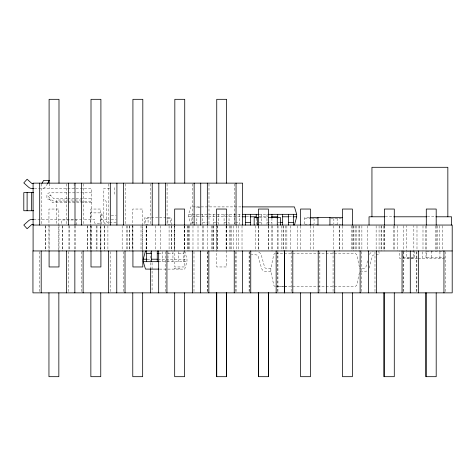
<?xml version="1.0" encoding="UTF-8"?>
<svg xmlns="http://www.w3.org/2000/svg" width="476" height="476" viewBox="0 0 476 476"><rect width="100%" height="100%" fill="white"/><g stroke="black" fill="none" stroke-linecap="round" stroke-linejoin="round"><path stroke-width="0.36" stroke-dasharray="2.38 1.78" d="M275.36 286.433L274.325 286.064L273.783 285.261L270.868 271.582L270.868 268.28L273.748 254.737L274.325 253.797L275.36 253.428M367.633 260.842L365.86 267.197A1.482 1.482 0 0 1 364.426 268.28L359.642 268.28M369.037 268.083L372.393 256.082A1.487 1.487 0 0 1 373.612 255.011L379.241 254.22L378.783 250.953M190.84 225.047L188.609 216.794L188.609 214.325L190.84 206.899L241.903 206.899M184.736 250.953L186.973 259.206L186.973 261.675L184.736 269.101L159.555 269.101M47.564 183.516L46.136 185.991A4.95 4.95 0 0 1 41.852 188.466M114.549 187.681L114.567 194.767M34.439 188.46L91.451 188.46L91.451 219.484M109.766 188.46L103.828 188.46L103.828 224.434M91.451 192.834L49.706 192.834A2.802 2.802 0 0 0 46.898 195.642L46.898 198.284L47.725 199.105L50.753 199.105L51.158 199.551A4.95 4.95 0 0 0 54.823 201.169L91.451 201.169M67.039 198.694L53.728 198.694L50.2 194.815L48.368 196.481L50.753 199.105M67.782 198.694L91.451 198.694M81.551 200.015L56.799 200.015L56.799 224.434M91.451 202.734L52.675 202.734L49.373 199.105M200.081 207.774L196.171 207.774L196.171 206.899M188.609 214.325L199.7 214.325M200.438 214.325L241.85 214.325M259.087 214.325L267.726 214.325M103.828 215.027L100.525 215.027L100.525 223.28L94.754 223.28L94.754 219.484L83.038 219.484M111.253 215.688L116.204 215.688M188.609 216.794L201.193 216.794M201.931 216.794L207.851 216.794M208.595 216.794L241.903 216.794M246.241 216.794L249.305 216.794M259.087 216.794L267.815 216.794M289.14 216.794L292.984 216.794M385.203 216.794L393.218 216.794M427.359 216.794L435.302 216.794M259.682 217.621L267.744 217.621M309.186 217.621L304.789 217.621L304.789 225.047M148.084 218.448L145.608 218.448L145.608 224.22L148.084 224.22L148.084 217.621M167.885 218.448L170.36 218.448L170.36 224.22L167.885 224.22L167.885 217.621M304.789 218.448L310.655 218.448M311.387 218.448L317.986 218.448M330.665 218.448L343.131 218.448M33.701 219.484L81.551 219.484M100.525 219.484L109.129 219.484M111.253 219.484L116.204 219.484M116.204 222.453L107.951 222.453A1.648 1.648 0 0 1 106.303 220.804L106.303 202.818A4.123 4.123 0 0 0 103.828 199.039M191.905 222.572L196.856 222.572M202.633 222.572L207.584 222.572M213.355 222.572L218.305 222.572M224.083 222.572L229.033 222.572M235.513 222.572L239.755 222.572M259.087 222.572L261.211 222.572M266.982 222.572L271.933 222.572M277.71 222.572L279.12 222.572M304.789 224.22L310.655 224.22M311.387 224.22L317.986 224.22M330.665 224.22L343.131 224.22M403.059 251.78L414.792 251.78M426.74 251.78L444.542 251.78M158.686 253.428L162.221 253.428M167.998 253.428L172.949 253.428M178.726 253.428L183.671 253.428M276.104 253.428L355.429 253.452L356.726 254.6L359.338 266.852M403.059 257.552L414.792 257.552M426.74 257.552L444.542 257.552M409.372 258.046L406.742 258.046L406.742 225.779M411.204 258.046L413.834 258.046L413.834 225.779M400.917 258.379L399.596 258.379L399.596 250.953M417.565 258.379L402.898 258.379L402.898 251.78M418.297 258.379L425.996 258.379L425.996 250.953M444.542 258.379L426.74 258.379L426.74 250.953M147.257 259.206L150.791 259.206M157.978 259.206L186.973 259.206M158.686 261.675L186.973 261.675M270.868 268.28L266.084 268.28A1.487 1.487 0 0 1 264.656 267.197L261.3 255.195A4.784 4.784 0 0 0 257.355 251.745M270.868 271.582L266.084 271.582A4.784 4.784 0 0 1 261.479 268.083L258.123 256.082A1.487 1.487 0 0 0 256.897 255.011L251.268 254.22M277.93 286.266L283.375 286.266M285.54 286.266L286.623 286.433M276.104 286.433L355.429 286.409L356.726 285.261L359.642 271.582L364.426 271.582A4.784 4.784 0 0 0 367.894 270.088M445.601 251.691L445.601 292.127M442.763 225.785L442.763 250.953M439.943 251.697L439.943 258.379M439.497 225.785L439.497 250.953M437.319 225.785L437.319 250.953M436.195 225.951L436.195 250.215M435.594 225.951L435.594 250.215M431.345 250.953L431.345 258.379M426.294 225.951L426.294 250.215M425.693 225.951L425.693 250.215M422.991 225.785L422.991 250.953M422.7 251.78L422.7 258.379M416.988 225.785L416.988 250.953M416.887 251.691L416.887 292.127M416.292 251.691L416.292 292.127M414.792 250.953L414.792 258.379M403.69 251.691L403.69 292.127M403.588 225.785L403.588 250.953M403.089 251.691L403.089 292.127M397.585 225.785L397.585 250.953M394.283 225.951L394.283 250.215M393.688 225.951L393.688 250.215M384.513 225.785L384.513 250.953M384.382 225.951L384.382 250.215M383.787 225.951L383.787 250.215M381.579 225.785L381.579 250.953M381.086 225.785L381.086 250.953M379.069 225.785L379.069 250.953M376.135 225.785L376.135 250.953M374.981 251.691L374.981 292.127M367.323 225.785L367.323 250.953M361.879 225.785L361.879 250.953M361.778 251.691L361.778 292.127M359.368 225.785L359.368 250.953M358.94 225.785L358.94 250.953M356.845 225.785L356.845 250.953M355.673 225.785L355.673 250.953M353.924 225.785L353.924 250.953M353.495 225.785L353.495 250.953M352.371 225.951L352.371 250.215M351.401 225.785L351.401 250.953M342.47 225.951L342.47 250.215M339.257 225.785L339.257 250.953M339.174 225.785L339.174 250.953M337.157 218.365L337.157 225.047M333.86 218.448L333.86 224.22M333.813 225.785L333.813 250.953M333.069 251.691L333.069 292.127M319.866 251.691L319.866 292.127M314.059 218.448L314.059 224.22M313.761 225.785L313.761 250.953M310.459 225.951L310.459 250.215M300.564 225.951L300.564 250.215M297.262 225.785L297.262 250.953M291.157 251.691L291.157 292.127M290.628 225.785L290.628 250.953M286.867 225.785L286.867 250.953M285.183 225.785L285.183 250.953M283.5 225.785L283.5 250.953M283.089 225.785L283.089 250.953M281.423 225.785L281.423 250.953M278.055 225.785L278.055 250.953M277.954 251.691L277.954 292.127M277.805 251.691L277.805 292.127M277.645 225.785L277.645 250.953M272.611 225.785L272.611 250.953M271.933 218.169L271.933 224.428M271.85 225.785L271.85 250.953M268.553 225.951L268.553 250.215M268.404 225.951L268.404 250.215M266.982 214.325L266.982 224.428M261.211 214.325L261.211 224.428M258.652 225.951L258.652 250.215M258.504 225.951L258.504 250.215M256.261 218.169L256.261 224.428M255.35 225.785L255.35 250.953M249.245 251.691L249.245 292.127M249.097 251.691L249.097 292.127M242.016 225.785L242.016 250.953M239.755 214.325L239.755 224.428M238.666 225.785L238.666 250.953M236.572 225.785L236.572 250.953M236.042 251.691L236.042 292.127M235.9 251.691L235.9 292.127M234.811 214.325L234.811 224.428M234.394 183.873L234.394 224.309M233.222 225.785L233.222 250.953M231.538 225.785L231.538 250.953M230.075 225.785L230.075 250.953M229.938 225.785L229.938 250.953M229.033 214.325L229.033 224.428M226.641 225.785L226.641 266.959L216.741 266.959L216.741 225.785M226.493 225.951L226.493 250.215M226.094 225.785L226.094 250.953M224.083 214.325L224.083 224.428M218.305 214.325L218.305 224.428M217.716 225.785L217.716 250.953M217.282 225.785L217.282 250.953M216.592 225.951L216.592 250.215M213.438 225.785L213.438 250.953M213.355 214.325L213.355 224.428M213.308 225.785L213.308 250.953M212.266 225.785L212.266 250.953M211.838 225.785L211.838 250.953M208.988 183.873L208.988 224.309M207.649 225.785L207.649 250.953M207.334 251.691L207.334 292.127M207.185 251.691L207.185 292.127M203.454 225.785L203.454 250.953M202.633 214.325L202.633 224.428M202.205 225.785L202.205 250.953M198.01 225.785L198.01 250.953M196.856 214.325L196.856 224.428M193.988 251.691L193.988 292.127M192.982 225.785L192.982 250.953M192.482 183.873L192.482 225.047M191.905 214.325L191.905 224.428M189.632 225.785L189.632 250.953M188.163 225.785L188.163 250.953M188.032 225.785L188.032 250.953M187.532 225.785L187.532 250.953M184.73 225.785L184.73 266.959L174.829 266.959L174.829 225.785M184.581 225.951L184.581 250.215M184.182 225.785L184.182 250.953M183.671 251.572L183.671 261.675M179.41 269.101L179.41 268.226L174.192 268.226L174.192 269.101M178.726 251.572L178.726 261.675M174.68 225.951L174.68 250.215M174.531 225.785L174.531 250.953M172.949 251.572L172.949 261.675M171.527 225.785L171.527 250.953M171.396 225.785L171.396 250.953M171.181 225.047L171.181 217.621L144.781 217.621L144.781 225.047M169.087 225.785L169.087 250.953M167.998 251.572L167.998 261.675M167.076 183.873L167.076 224.309M165.273 251.691L165.273 292.127M162.221 251.572L162.221 261.675M160.704 225.785L160.704 250.953M155.259 225.785L155.259 250.953M152.076 262.716L152.076 292.127M150.571 183.873L150.571 225.047M150.428 251.691L150.428 261.984M150.428 262.716L150.428 268.601M146.465 225.785L146.465 250.953M146.251 225.785L146.251 250.953M146.12 225.785L146.12 250.953M142.818 225.047L142.818 250.049M142.669 250.215L142.669 209.041L132.768 209.041L132.768 250.215M141.021 225.785L141.021 250.953M132.917 225.785L132.917 250.049M132.209 225.785L132.209 250.953M129.621 225.785L129.621 250.953M129.484 225.785L129.484 250.953M127.604 225.785L127.604 250.953M126.765 225.785L126.765 250.953M125.164 183.873L125.164 224.309M123.367 251.691L123.367 292.127M122.159 225.785L122.159 250.953M110.164 251.691L110.164 292.127M108.665 183.873L108.665 225.047M107.903 225.785L107.903 250.953M104.339 225.785L104.339 250.953M104.208 225.785L104.208 250.953M101.352 224.25L101.352 212.885L90.464 212.885L90.464 224.434M100.906 225.785L100.906 250.049M100.757 250.215L100.757 209.041L90.856 209.041L90.856 250.215M100.478 225.785L100.478 250.953M96.997 225.785L96.997 250.953M96.17 225.785L96.17 250.953M91.553 225.785L91.553 250.953M91.005 225.785L91.005 250.049M90.726 225.785L90.726 250.953M87.709 225.785L87.709 250.953M87.578 225.785L87.578 250.953M83.252 183.873L83.252 224.309M81.456 251.691L81.456 292.127M76.6 224.928L76.6 219.977L61.749 219.977L61.749 224.928M75.214 225.785L75.214 250.953M74.375 225.785L74.375 250.953M74.125 183.516L74.125 188.46M69.77 225.785L69.77 250.953M68.931 225.785L68.931 250.953M68.252 251.691L68.252 292.127M66.753 183.873L66.753 225.047M62.427 225.785L62.427 250.953M62.297 225.785L62.297 250.953M58.994 225.047L58.994 250.049M58.846 250.215L58.846 209.041L48.951 209.041L48.951 250.215M49.373 183.516L49.373 188.46M49.093 225.785L49.093 250.049M45.797 225.785L45.797 250.953M45.666 225.785L45.666 250.953M41.341 183.873L41.341 224.309M39.544 251.691L39.544 292.127M369.489 254.452A4.784 4.784 0 0 1 373.154 251.745M105.529 224.142A4.123 4.123 0 0 1 103.828 220.804M49.587 195.368A0.827 0.827 0 0 1 50.753 195.428"/><path stroke-width="0.71" d="M158.817 269.101L145.483 269.101L143.246 261.675L143.246 259.206L145.483 250.953M294.448 225.047L296.685 216.794L296.685 214.325L294.448 206.899L242.647 206.899M41.852 183.516L43.661 180.38L49.373 180.38L47.564 183.516M33.701 183.516L31.874 183.516L27.114 179.226L23.8 182.903L28.566 187.193A4.95 4.95 0 0 0 31.874 188.46L33.701 188.46M33.701 192.59L23.8 192.59L23.8 210.737L33.701 210.737M242.587 214.325L258.855 214.325M268.399 214.325L296.685 214.325M242.647 216.794L245.604 216.794M250.049 216.794L255.969 216.794M271.516 216.794L277.437 216.794M282.619 216.794L288.539 216.794M292.984 216.794L296.685 216.794M384.679 216.794L369.037 216.794L369.037 225.047M393.735 216.794L426.758 216.794M435.897 216.794L451.54 216.794L451.54 225.047M258.944 217.621L254.178 217.621L254.178 225.047M268.482 217.621L280.578 217.621L280.578 225.047M309.918 217.621L342.399 217.621M33.701 219.484L31.874 219.484A4.95 4.95 0 0 0 28.566 220.757L23.8 225.047L27.114 228.724L31.874 224.434L33.701 224.434M245.533 222.572L250.483 222.572M279.829 222.572L282.661 222.572M288.432 222.572L293.383 222.572M33.094 225.047L452.2 225.047L452.2 292.865L32.945 292.865L32.945 250.953L452.2 250.953M146.548 253.428L151.499 253.428M157.27 253.428L158.686 253.428M143.246 259.206L146.953 259.206M151.398 259.206L157.33 259.206M143.246 261.675L158.889 261.675M283.726 286.433L285.011 286.433M447.845 216.794L447.845 167.296L371.946 167.296L371.946 216.794M443.947 250.953L443.947 292.865M436.195 225.219L436.195 209.041L426.294 209.041L426.294 225.219M436.195 292.865L436.195 376.683L425.693 376.683L425.693 292.865M426.294 292.865L426.294 376.683M418.541 250.953L418.541 292.865M410.288 250.953L410.288 292.865M402.041 250.953L402.041 292.865M394.283 225.219L394.283 209.041L384.382 209.041L384.382 225.219M394.283 292.865L394.283 376.683L383.787 376.683L383.787 292.865M384.382 292.865L384.382 376.683M376.629 250.953L376.629 292.865M368.376 250.953L368.376 292.865M360.13 250.953L360.13 292.865M352.371 225.219L352.371 209.041L342.47 209.041L342.47 225.219M352.371 292.865L352.371 376.683L342.47 376.683L342.47 292.865M334.717 250.953L334.717 292.865M329.933 217.621L329.933 225.047M326.465 250.953L326.465 292.865M318.218 250.953L318.218 292.865M317.986 217.621L317.986 225.047M310.459 225.219L310.459 209.041L300.564 209.041L300.564 225.219M310.459 292.865L310.459 376.683L300.564 376.683L300.564 292.865M293.383 214.325L293.383 225.047M292.805 250.953L292.805 292.865M288.432 214.325L288.432 225.047M284.559 250.953L284.559 292.865M284.41 250.953L284.41 292.865M282.661 214.325L282.661 225.047M277.71 214.325L277.71 218.02M277.282 217.621L277.282 225.047M276.157 250.953L276.157 292.865M271.933 214.325L271.933 218.02M268.553 292.865L268.553 376.683L258.504 376.683L258.504 292.865M268.404 225.219L268.404 209.041L258.504 209.041L258.504 225.219M268.404 292.865L268.404 376.683M258.652 292.865L258.652 376.683M257.48 217.621L257.48 225.047M256.261 214.325L256.261 218.02M250.745 250.953L250.745 292.865M250.483 214.325L250.483 225.047M245.533 214.325L245.533 225.047M242.647 225.047L242.647 183.135L33.094 183.135L33.094 250.953M242.498 250.953L242.498 292.865M236.042 183.135L236.042 225.047M234.246 250.953L234.246 292.865M226.641 183.135L226.641 99.317L216.741 99.317L216.741 183.135M226.641 292.865L226.641 376.683L216.592 376.683L216.592 292.865M226.493 225.219L226.493 209.041L216.592 209.041L216.592 225.219M226.493 292.865L226.493 376.683M216.741 292.865L216.741 376.683M208.839 250.953L208.839 292.865M207.334 183.135L207.334 225.047M200.735 183.135L200.735 225.047M200.586 250.953L200.586 292.865M194.137 183.135L194.137 225.047M192.334 250.953L192.334 292.865M184.73 183.135L184.73 99.317L174.829 99.317L174.829 183.135M184.581 225.219L184.581 209.041L174.68 209.041L174.68 225.219M184.581 292.865L184.581 376.683L174.68 376.683L174.68 292.865M166.927 250.953L166.927 292.865M165.422 183.135L165.422 225.047M158.823 183.135L158.823 225.047M158.675 250.953L158.675 292.865M157.27 250.953L157.27 261.675M152.225 183.135L152.225 225.047M151.499 250.953L151.499 261.675M150.428 268.601L150.428 292.865M146.548 250.953L146.548 261.675M142.818 183.135L142.818 99.317L132.917 99.317L132.917 183.135M142.818 250.781L142.818 266.959L132.917 266.959L132.917 250.781M142.669 292.865L142.669 376.683L132.768 376.683L132.768 292.865M125.015 250.953L125.015 292.865M123.51 183.135L123.51 225.047M116.912 183.135L116.912 225.047M116.763 250.953L116.763 292.865M110.313 183.135L110.313 225.047M108.516 250.953L108.516 292.865M100.906 183.135L100.906 99.317L91.005 99.317L91.005 183.135M100.906 250.781L100.906 266.959L91.005 266.959L91.005 250.781M100.757 292.865L100.757 376.683L90.856 376.683L90.856 292.865M83.104 250.953L83.104 292.865M81.604 183.135L81.604 225.047M75 183.135L75 225.047M74.851 250.953L74.851 292.865M68.401 183.135L68.401 225.047M66.604 250.953L66.604 292.865M58.994 183.135L58.994 99.317L49.093 99.317L49.093 183.135M58.994 250.781L58.994 266.959L49.093 266.959L49.093 250.781M58.846 292.865L58.846 376.683L48.951 376.683L48.951 292.865M41.192 250.953L41.192 292.865M39.692 183.135L39.692 225.047M31.511 192.59L31.511 210.737M27.114 192.59L27.114 210.737"/></g></svg>
